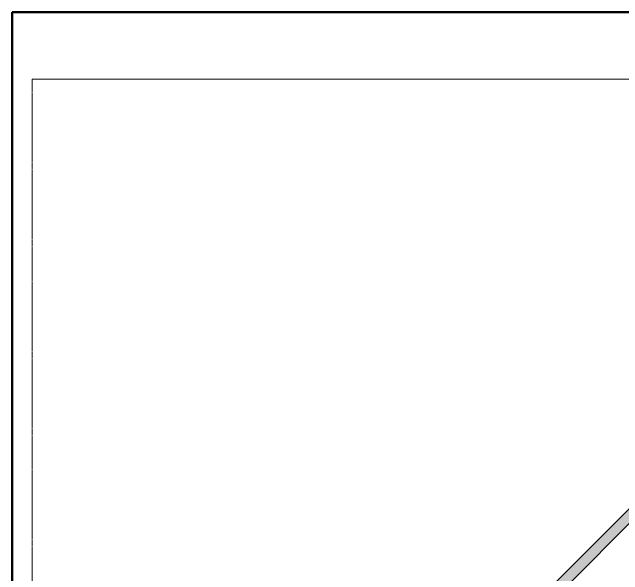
# Model space of a CAD drawing. Header units: millimetres. Extents: x 89237 to 96871, y -22823 to -19192.
# Drawn here: x 93578 to 94449, y -21707 to -20904 of the extents above; entities that cross this region are included whole.
import ezdxf

# ---------------------------------------------------------------- set-up
doc = ezdxf.new("R2010")
doc.units = ezdxf.units.MM
doc.header["$LTSCALE"] = 5
doc.linetypes.add('LTYPE_5', pattern=[1.1, 0.8, -0.1, 0.1, -0.1])
doc.layers.add('AKS_CIZGILERI', color=7, linetype='LTYPE_5', lineweight=13, true_color=0xb20000)
doc.layers.add('TEFRIS_022', color=7, linetype='Continuous', lineweight=13, true_color=0xf50000)
doc.layers.add('KALEM0.45', color=32, linetype='Continuous', lineweight=50)

msp = doc.modelspace()

# ---------------------------------------------------------------- hatches: boundary and pattern name
at = {"true_color": 0xa0a0a0}
h = msp.add_hatch(color=253, dxfattribs=at)
h.paths.add_polyline_path([(94794.49, -21296.98), (94783.87, -21286.39), (94289.5, -21781.96), (94300.12, -21792.56)])
h.paths.add_polyline_path([(94231.61, -21861.23), (94220.99, -21850.63), (93719.56, -22353.29), (93730.17, -22363.88), (93750.24, -22343.77), (93750.24, -22343.76), (93750.26, -22343.75)])

# ---------------------------------------------------------------- linework, layer by layer
at = {"layer": 'AKS_CIZGILERI'}
for p, q in [((93605.94, -22618.5), (93605.94, -20999.26)), ((96085.32, -20999.26), (93605.94, -20999.26)), ((93605.94, -20999.26), (94673.07, -20999.26))]:
    msp.add_line(p, q, dxfattribs=at)
at = {"layer": 'KALEM0.45'}
msp.add_line((96871.13, -20903.56), (93577.63, -20903.56), dxfattribs=at)
msp.add_lwpolyline([(93577.63, -22693.7), (93577.63, -20903.56)], dxfattribs=at)
at = {"layer": 'TEFRIS_022'}
for p, q in [((94783.87, -21286.39), (94289.5, -21781.96)), ((94794.49, -21296.98), (93730.17, -22363.88))]:
    msp.add_line(p, q, dxfattribs=at)

doc.saveas('drawing.dxf')
